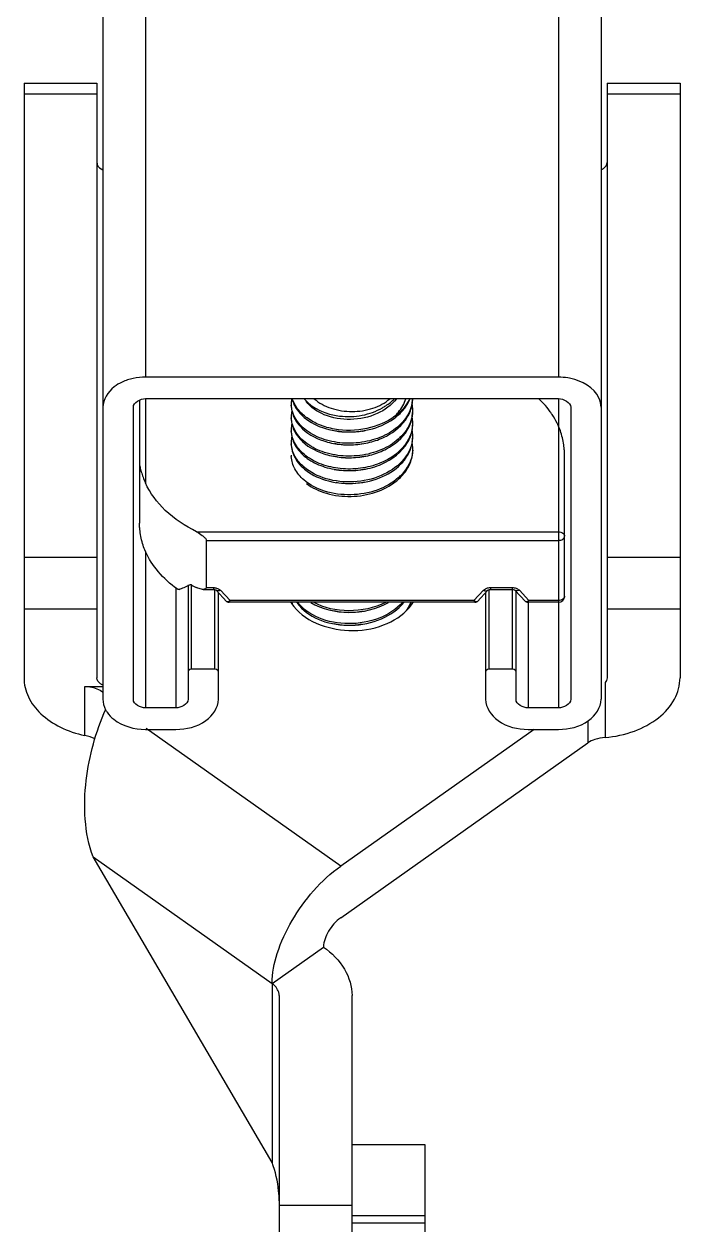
# Model space of a CAD drawing. Extents: x -427546 to -314919, y 698702 to 968782.
# Drawn here: x -410290 to -409898, y 901220 to 901937 of the extents above; entities that cross this region are included whole.
import ezdxf

# ---------------------------------------------------------------- set-up
doc = ezdxf.new("R2010")
doc.units = 0
doc.header["$LTSCALE"] = 1000
doc.header["$MEASUREMENT"] = 0
doc.layers.get('0').update_dxf_attribs({"linetype": 'CONTINUOUS'})

msp = doc.modelspace()

# ---------------------------------------------------------------- linework, layer by layer
at = {"linetype": 'CONTINUOUS'}
for p, q in [((-410217.34, 903654.22), (-410217.34, 901725.77)), ((-409970.5, 903654.22), (-409970.5, 901725.77)), ((-410242.75, 903636.25), (-410242.75, 901533.26)), ((-409945.09, 903636.25), (-409945.09, 901533.26)), ((-410289.94, 901901.56), (-410246.38, 901901.56)), ((-410289.94, 901901.56), (-410289.94, 901546.1)), ((-410246.38, 901901.56), (-410246.38, 901546.1)), ((-409941.46, 901901.56), (-409897.9, 901901.56)), ((-409941.46, 901901.56), (-409941.46, 901546.1)), ((-409897.9, 901901.56), (-409897.9, 901546.1)), ((-410289.94, 901895.18), (-410246.38, 901895.18)), ((-409941.46, 901895.18), (-409897.9, 901895.18)), ((-409970.5, 901725.77), (-410217.34, 901725.77)), ((-410224.6, 901533.26), (-410224.6, 901707.8)), ((-410220.97, 901712.19), (-410220.97, 901638.5)), ((-410217.34, 901712.94), (-409970.5, 901712.94)), ((-410217.34, 901712.94), (-410217.34, 901662.6)), ((-409970.5, 901712.94), (-409970.5, 901528.13)), ((-409963.24, 901707.8), (-409963.24, 901533.26)), ((-409966.87, 901594.87), (-409966.87, 901679.57)), ((-410186.81, 901633.37), (-409970.5, 901633.37)), ((-410181.04, 901628.23), (-409970.5, 901628.23)), ((-410181.04, 901628.23), (-410181.04, 901600)), ((-410217.34, 901621.53), (-410217.34, 901528.13)), ((-410246.38, 901617.97), (-410289.94, 901617.97)), ((-409897.9, 901617.97), (-409941.46, 901617.97)), ((-410199.19, 901599.86), (-410199.19, 901528.13)), ((-410191.93, 901601.69), (-410191.93, 901533.26)), ((-410189.76, 901551.23), (-410189.76, 901601.49)), ((-410181.04, 901600), (-410176.74, 901600)), ((-410176.74, 901600), (-410176.74, 901598.94)), ((-410011.11, 901600), (-409998.14, 901600)), ((-410011.11, 901600), (-410011.11, 901598.94)), ((-409998.14, 901600), (-409998.14, 901598.94)), ((-410182.85, 901598.94), (-410176.74, 901598.94)), ((-410175.96, 901551.23), (-410175.96, 901598.94)), ((-410175.15, 901598.48), (-410168.84, 901591.78)), ((-410173.78, 901533.26), (-410173.78, 901597.02)), ((-410172.51, 901598.4), (-410166.76, 901592.3)), ((-410021.09, 901592.3), (-410166.76, 901592.3)), ((-410021.09, 901592.3), (-410015.34, 901598.4)), ((-410019.01, 901591.78), (-410012.7, 901598.48)), ((-410014.06, 901597.02), (-410014.06, 901533.26)), ((-410011.89, 901551.23), (-410011.89, 901598.48)), ((-410011.11, 901598.94), (-409998.14, 901598.94)), ((-409998.09, 901551.23), (-409998.09, 901598.94)), ((-409996.56, 901598.48), (-409990.24, 901591.78)), ((-409995.91, 901533.26), (-409995.91, 901597.79)), ((-409993.92, 901598.4), (-409988.16, 901592.3)), ((-409970.5, 901592.3), (-409988.16, 901592.3)), ((-410246.38, 901587.16), (-410289.94, 901587.16)), ((-410168.84, 901591.77), (-410168.47, 901591.48)), ((-410168.47, 901591.48), (-410167.89, 901591.26)), ((-410167.89, 901591.26), (-410167.58, 901591.24)), ((-410020.27, 901591.24), (-410167.58, 901591.24)), ((-410020.26, 901591.24), (-410019.96, 901591.26)), ((-410019.96, 901591.26), (-410019.38, 901591.48)), ((-410019.38, 901591.48), (-410019.01, 901591.77)), ((-409990.24, 901591.77), (-409989.87, 901591.48)), ((-409989.87, 901591.48), (-409989.29, 901591.26)), ((-409989.29, 901591.26), (-409988.99, 901591.24)), ((-409970.5, 901591.24), (-409988.99, 901591.24)), ((-409988.65, 901591.24), (-409988.65, 901528.13)), ((-409897.9, 901587.16), (-409941.46, 901587.16)), ((-410191.64, 901550.46), (-410191.93, 901549.69)), ((-410190.85, 901551.02), (-410191.64, 901550.46)), ((-410189.76, 901551.23), (-410190.85, 901551.02)), ((-410175.96, 901551.23), (-410189.76, 901551.23)), ((-410174.87, 901551.02), (-410175.96, 901551.23)), ((-410174.08, 901550.46), (-410174.87, 901551.02)), ((-410173.78, 901549.69), (-410174.08, 901550.46)), ((-410013.77, 901550.46), (-410014.06, 901549.69)), ((-410012.98, 901551.02), (-410013.77, 901550.46)), ((-410011.89, 901551.23), (-410012.98, 901551.02)), ((-409998.09, 901551.23), (-410011.89, 901551.23)), ((-409997, 901551.02), (-409998.09, 901551.23)), ((-409996.21, 901550.46), (-409997, 901551.02)), ((-409995.91, 901549.69), (-409996.21, 901550.46)), ((-409942.71, 901543.22), (-409942.71, 901510.41)), ((-410253.61, 901540.96), (-410242.75, 901540.96)), ((-410253.61, 901511.65), (-410253.61, 901540.96)), ((-410199.19, 901528.13), (-410217.34, 901528.13)), ((-409970.5, 901528.13), (-409988.65, 901528.13)), ((-410217.34, 901515.29), (-410199.19, 901515.29)), ((-410100.66, 901433.53), (-410216.99, 901515.79)), ((-409985.02, 901515.29), (-410100.66, 901433.53)), ((-409988.65, 901515.29), (-409970.5, 901515.29)), ((-409952.98, 901520.41), (-409952.98, 901507.15)), ((-410100.66, 901402.73), (-409952.98, 901507.15)), ((-410248.66, 901439.04), (-410141.73, 901363.42)), ((-410141.73, 901256.48), (-410248.66, 901439.04)), ((-410141.73, 901363.42), (-410110.92, 901385.2)), ((-410141.73, 901363.42), (-410141.73, 901256.48)), ((-410137.47, 901356.16), (-410137.47, 900976.78)), ((-410093.91, 901183.41), (-410093.91, 901356.16)), ((-410093.91, 901267.18), (-410050.35, 901267.18)), ((-410050.35, 901267.18), (-410050.35, 900940.48)), ((-410137.47, 901230.99), (-410093.91, 901230.99)), ((-410093.91, 901224.65), (-410050.35, 901224.65)), ((-410050.35, 901220.16), (-410093.91, 901220.16))]:
    msp.add_line(p, q, dxfattribs=at)
for centre, radius, start, end in [((-409970.49, 901690.21), 35.56, 80.87064, 90.01889), ((-409970.28, 901691.64), 34.11, 78.03233, 80.84172), ((-410113.59, 901710.04), 16.63, 169.93471, 179.96451), ((-410113.79, 901710.05), 16.44, 180.00246, 183.32024), ((-410113.54, 901709.1), 16.69, 180.05196, 191.66031), ((-410078.74, 901713.16), 21.14, 339.13897, 349.33859), ((-410078.25, 901714), 20.64, 346.69257, 347.14051), ((-410078.17, 901713.99), 20.55, 347.13961, 348.91447), ((-410077.85, 901713.93), 20.22, 348.90295, 357.19164), ((-410077.93, 901712.98), 20.31, 349.41251, 349.81942), ((-410077.74, 901712.95), 20.12, 349.81007, 359.97052), ((-410077.95, 901706.16), 20.32, 8.77206, 9.15287), ((-410077.7, 901706.19), 20.08, 0.02415, 8.78334), ((-410024.13, 901669.26), 60.46, 42.24936, 46.35796), ((-410113.53, 901702.34), 16.69, 168.20824, 179.94681), ((-410113.79, 901702.35), 16.44, 180.00246, 183.31903), ((-410113.53, 901701.4), 16.69, 180.05224, 191.71027), ((-410078.65, 901705.43), 21.04, 339.3218, 350.23771), ((-410077.98, 901706.25), 20.36, 348.63025, 349.8187), ((-410077.96, 901706.25), 20.34, 349.81912, 350.92992), ((-410077.92, 901705.28), 20.3, 350.31568, 352.5466), ((-410077.74, 901698.49), 20.11, 0.03082, 9.70491), ((-410077.76, 901706.22), 20.14, 350.92569, 355.66473), ((-410077.65, 901705.24), 20.03, 352.53971, 359.98374), ((-410077.61, 901706.2), 19.99, 355.67125, 356.59082), ((-410077.59, 901706.2), 19.97, 356.59093, 357.22931), ((-410077.56, 901706.2), 19.94, 357.22906, 359.99932), ((-410113.53, 901694.64), 16.69, 168.26037, 179.94743), ((-410113.79, 901694.65), 16.44, 180.00243, 183.3198), ((-410113.55, 901693.7), 16.68, 180.04961, 191.36785), ((-410095.47, 901734.69), 41.84, 280.12301, 282.92802), ((-410077.84, 901698.53), 20.22, 348.9773, 357.22898), ((-410077.75, 901690.79), 20.12, 0.03322, 10.01843), ((-410077.72, 901697.55), 20.1, 350.61145, 359.97068), ((-410077.51, 901698.5), 19.89, 357.25091, 359.99836), ((-410113.52, 901686.93), 16.71, 167.90942, 179.94325), ((-410113.79, 901686.95), 16.43, 180.00254, 183.3152), ((-410077.84, 901690.82), 20.21, 349.26917, 357.23316), ((-410077.75, 901683.09), 20.12, 0.03322, 10.00431), ((-410077.72, 901689.85), 20.1, 350.59691, 359.97058), ((-410077.5, 901690.8), 19.88, 357.25381, 359.99828), ((-410113.79, 901679.25), 16.43, 180.00254, 183.3152), ((-410077.5, 901683.1), 19.88, 357.25381, 359.99828), ((-410096.08, 901709.11), 39.34, 257.57306, 259.69726), ((-410086.38, 901688.41), 30.4, 311.82022, 317.35113), ((-410149.65, 901675.99), 84.58, 241.73536, 243.94343), ((-409970.5, 901594.87), 3.63, 270.0008, 359.99973), ((-410108.99, 901604.57), 25.31, 211.96559, 213.53527), ((-410113.79, 901593.01), 16.43, 186.21448, 188.32096), ((-410113.02, 901594.66), 17.22, 191.5191, 196.3654), ((-410108.5, 901603.73), 22.33, 214.14339, 218.90056), ((-410107.81, 901604.27), 23.21, 218.87248, 219.15308), ((-410107.54, 901604.49), 23.56, 219.15645, 220.76697), ((-410079.9, 901597.88), 22.36, 334.36723, 341.53719), ((-410079.12, 901597.61), 21.53, 341.57924, 342.7354), ((-410077.35, 901590.82), 19.73, 0.95007, 1.1978), ((-410227.25, 901534.33), 15.72, 207.68981, 214.30748)]:
    msp.add_arc(centre, radius, start, end, dxfattribs=at)
msp.add_ellipse((-410141.61, 901698.04), major_axis=(73.99, 98.94), ratio=0.292406, start_param=3.562723, end_param=3.670193, dxfattribs=at)
for points, knots in [([(-410246.38, 901854.11), (-410246.38, 901853.66), (-410246.01, 901851.68), (-410244.2, 901850.26), (-410242.79, 901849.68)], [0, 0, 0, 0, 0.22722, 1, 1, 1, 1]), ([(-409945.06, 901849.68), (-409944.53, 901849.9), (-409942.81, 901850.79), (-409941.46, 901852.72), (-409941.46, 901854.11)], [0, 0, 0, 0, 0.2888, 1, 1, 1, 1]), ([(-410231.32, 901722.81), (-410233, 901722.03), (-410238.58, 901718.85), (-410242.75, 901712.42), (-410242.75, 901707.8)], [0, 0, 0, 0, 0.286732, 1, 1, 1, 1]), ([(-409945.09, 901707.8), (-409945.09, 901709.74), (-409947.21, 901718.56), (-409956.55, 901723.6), (-409963.21, 901725.01)], [0, 0, 0, 0, 0.221136, 1, 1, 1, 1]), ([(-410058.17, 901709.25), (-410058.96, 901705.91), (-410062.48, 901699.23), (-410071.56, 901691.85), (-410083.29, 901687.21), (-410096.28, 901685.73), (-410108.98, 901687.5), (-410119.87, 901692.28), (-410127.7, 901699.62), (-410130.02, 901706.06), (-410130.2, 901709.1)], [0, 0, 0, 0, 0.111968, 0.236912, 0.374448, 0.518156, 0.658848, 0.787879, 0.900583, 1, 1, 1, 1]), ([(-410068.29, 901702.47), (-410073.18, 901698.78), (-410085.22, 901693.83), (-410101.23, 901693.55), (-410113.21, 901696.89), (-410120.76, 901700.94), (-410126.48, 901706.29), (-410128.84, 901710.7), (-410129.51, 901712.93)], [0, 0, 0, 0, 0.262112, 0.537776, 0.66937, 0.790942, 0.900704, 1, 1, 1, 1]), ([(-410128.59, 901709.54), (-410128.37, 901709.06), (-410127.38, 901707.13), (-410126.07, 901705.36), (-410124.96, 901704.15)], [0, 0, 0, 0, 0.24232, 1, 1, 1, 1]), ([(-410122.59, 901712.89), (-410117.55, 901706.84), (-410106.91, 901702.58), (-410094.59, 901702.1), (-410085.8, 901703.07), (-410079.46, 901705.33), (-410075.76, 901707.54)], [0, 0, 0, 0, 0.471992, 0.606824, 0.74197, 1, 1, 1, 1]), ([(-410067.34, 901712.93), (-410070.23, 901709.02), (-410079.04, 901702.73), (-410094.66, 901699.6), (-410110.03, 901701.97), (-410118.68, 901707.73), (-410121.33, 901711.37)], [0, 0, 0, 0, 0.241934, 0.512224, 0.776098, 1, 1, 1, 1]), ([(-410116.54, 901712.89), (-410113.65, 901710.35), (-410106.28, 901706.46), (-410093.92, 901704.6), (-410081.57, 901706.46), (-410074.2, 901710.35), (-410071.31, 901712.89)], [0, 0, 0, 0, 0.238191, 0.5, 0.761809, 1, 1, 1, 1]), ([(-410075.76, 901707.54), (-410075.07, 901707.91), (-410072.47, 901709.4), (-410070.09, 901711.29), (-410068.57, 901712.91)], [0, 0, 0, 0, 0.261206, 1, 1, 1, 1]), ([(-410068.29, 901702.47), (-410067.28, 901703.18), (-410063.65, 901706.05), (-410060.68, 901709.83), (-410059.3, 901712.93)], [0, 0, 0, 0, 0.267033, 1, 1, 1, 1]), ([(-410068.29, 901702.47), (-410067.53, 901703.23), (-410064.78, 901706.31), (-410062.67, 901710.01), (-410061.71, 901712.91)], [0, 0, 0, 0, 0.260314, 1, 1, 1, 1]), ([(-410063.75, 901705.64), (-410063.48, 901705.95), (-410062.43, 901707.18), (-410061.48, 901708.5), (-410060.86, 901709.53)], [0, 0, 0, 0, 0.254857, 1, 1, 1, 1]), ([(-409974.32, 901703.43), (-409974.69, 901703.99), (-409976.25, 901706.25), (-409977.98, 901708.38), (-409979.37, 901709.91)], [0, 0, 0, 0, 0.245927, 1, 1, 1, 1]), ([(-410058.02, 901702.24), (-410058.7, 901698.86), (-410062.03, 901692.05), (-410071, 901684.46), (-410082.74, 901679.64), (-410095.82, 901678.02), (-410108.66, 901679.7), (-410119.7, 901684.46), (-410127.66, 901691.83), (-410130.02, 901698.33), (-410130.2, 901701.4)], [0, 0, 0, 0, 0.111438, 0.235731, 0.372938, 0.516745, 0.657844, 0.787365, 0.900423, 1, 1, 1, 1]), ([(-410128.6, 901701.86), (-410128.38, 901701.38), (-410127.38, 901699.43), (-410126.07, 901697.66), (-410124.96, 901696.44)], [0, 0, 0, 0, 0.242292, 1, 1, 1, 1]), ([(-410124.96, 901704.15), (-410121.85, 901700.72), (-410113.13, 901695.25), (-410097.78, 901692.22), (-410081.72, 901694.03), (-410071.85, 901698.71), (-410067.8, 901701.88)], [0, 0, 0, 0, 0.225132, 0.482573, 0.749584, 1, 1, 1, 1]), ([(-410124.96, 901696.44), (-410121.22, 901692.33), (-410113.19, 901687.83), (-410101.47, 901685.34), (-410091.73, 901685.15), (-410082.13, 901686.82), (-410070.92, 901691.13), (-410063.77, 901697.05), (-410060.86, 901701.82)], [0, 0, 0, 0, 0.231819, 0.363306, 0.499507, 0.635491, 0.766568, 1, 1, 1, 1]), ([(-410067.8, 901701.88), (-410067.42, 901702.17), (-410066, 901703.33), (-410064.67, 901704.62), (-410063.75, 901705.64)], [0, 0, 0, 0, 0.25532, 1, 1, 1, 1]), ([(-409970.5, 901696.54), (-409970.77, 901697.13), (-409971.89, 901699.51), (-409973.22, 901701.78), (-409974.32, 901703.43)], [0, 0, 0, 0, 0.246381, 1, 1, 1, 1]), ([(-410060.87, 901687.36), (-410064.52, 901681.4), (-410074.26, 901674.52), (-410088.81, 901670.88), (-410100.8, 901670.67), (-410112.06, 901673.17), (-410121.48, 901678.12), (-410128.11, 901685.09), (-410130.04, 901690.93), (-410130.2, 901693.7)], [0, 0, 0, 0, 0.247397, 0.387799, 0.530345, 0.667239, 0.791958, 0.901708, 1, 1, 1, 1]), ([(-410128.6, 901694.15), (-410128.37, 901693.67), (-410127.38, 901691.74), (-410126.07, 901689.96), (-410124.96, 901688.74)], [0, 0, 0, 0, 0.242309, 1, 1, 1, 1]), ([(-410124.96, 901688.74), (-410121.22, 901684.63), (-410113.2, 901680.14), (-410101.47, 901677.64), (-410091.73, 901677.45), (-410082.13, 901679.12), (-410070.92, 901683.43), (-410063.76, 901689.35), (-410060.86, 901694.13)], [0, 0, 0, 0, 0.231805, 0.363293, 0.499495, 0.635484, 0.766566, 1, 1, 1, 1]), ([(-410088.12, 901693.51), (-410089.48, 901693.26), (-410094.93, 901692.57), (-410100.52, 901692.91), (-410104.53, 901693.79)], [0, 0, 0, 0, 0.253006, 1, 1, 1, 1]), ([(-410058, 901694.66), (-410058.12, 901694.03), (-410058.74, 901691.48), (-410059.84, 901689.05), (-410060.87, 901687.36)], [0, 0, 0, 0, 0.245205, 1, 1, 1, 1]), ([(-409966.87, 901679.57), (-409966.87, 901680.37), (-409967.01, 901681.93), (-409967.31, 901684.94), (-409968.15, 901689.88), (-409969.37, 901694), (-409970.5, 901696.54)], [0, 0, 0, 0, 0.138161, 0.267841, 0.521134, 1, 1, 1, 1]), ([(-410130.22, 901685.99), (-410130.22, 901683.05), (-410128.43, 901676.77), (-410124.03, 901672.11), (-410121.43, 901670.11)], [0, 0, 0, 0, 0.471695, 1, 1, 1, 1]), ([(-410122.56, 901671.99), (-410124.73, 901673.84), (-410128.39, 901678.03), (-410130.05, 901683.42), (-410130.2, 901686)], [0, 0, 0, 0, 0.52477, 1, 1, 1, 1]), ([(-410129.9, 901690.41), (-410129.35, 901687.71), (-410126.72, 901682.22), (-410119.59, 901675.9), (-410110, 901671.56), (-410098.87, 901669.57), (-410087.24, 901670.17), (-410073.29, 901674.09), (-410064.09, 901680.93), (-410060.67, 901686.74)], [0, 0, 0, 0, 0.099803, 0.212169, 0.338787, 0.476105, 0.61766, 0.756186, 1, 1, 1, 1]), ([(-410087.48, 901685.93), (-410088.89, 901685.65), (-410094.49, 901684.86), (-410100.25, 901685.17), (-410104.38, 901686.06)], [0, 0, 0, 0, 0.252727, 1, 1, 1, 1]), ([(-410060.12, 901680.03), (-410059.84, 901680.55), (-410058.85, 901682.63), (-410058.17, 901684.87), (-410057.89, 901686.56)], [0, 0, 0, 0, 0.255239, 1, 1, 1, 1]), ([(-410057.98, 901687.06), (-410058.07, 901686.58), (-410058.51, 901684.62), (-410059.24, 901682.73), (-410059.92, 901681.38)], [0, 0, 0, 0, 0.246649, 1, 1, 1, 1]), ([(-410085.74, 901678.6), (-410087.33, 901678.22), (-410093.68, 901677.09), (-410100.31, 901677.4), (-410105.01, 901678.5)], [0, 0, 0, 0, 0.252464, 1, 1, 1, 1]), ([(-410057.65, 901682.15), (-410057.77, 901679.58), (-410059.09, 901674.29), (-410062.16, 901669.83), (-410064.02, 901667.81)], [0, 0, 0, 0, 0.483641, 1, 1, 1, 1]), ([(-410059.92, 901681.38), (-410060.18, 901680.86), (-410061.33, 901678.77), (-410062.79, 901676.84), (-410064.02, 901675.51)], [0, 0, 0, 0, 0.24363, 1, 1, 1, 1]), ([(-410063.57, 901667.35), (-410061.73, 901669.44), (-410058.73, 901674.08), (-410057.62, 901679.52), (-410057.62, 901682.14)], [0, 0, 0, 0, 0.515614, 1, 1, 1, 1]), ([(-410063.57, 901675.04), (-410063.23, 901675.43), (-410061.94, 901676.99), (-410060.82, 901678.7), (-410060.12, 901680.03)], [0, 0, 0, 0, 0.256096, 1, 1, 1, 1]), ([(-410220.97, 901674.44), (-410220.97, 901674.76), (-410220.78, 901672.88), (-410220.61, 901672.19), (-410220.27, 901670.56), (-410219.86, 901669.12), (-410219.36, 901667.56), (-410218.56, 901665.37), (-410217.85, 901663.72), (-410217.34, 901662.6)], [0, 0, 0, 0, 0.078745, 0.19228, 0.31189, 0.436571, 0.566746, 0.703259, 1, 1, 1, 1]), ([(-410122.68, 901664.39), (-410124.81, 901666.23), (-410128.42, 901670.4), (-410130.05, 901675.75), (-410130.2, 901678.3)], [0, 0, 0, 0, 0.524463, 1, 1, 1, 1]), ([(-410064.02, 901675.51), (-410067.45, 901671.79), (-410076.7, 901665.82), (-410092.78, 901662.38), (-410109.02, 901664.03), (-410118.79, 901668.77), (-410122.56, 901671.99)], [0, 0, 0, 0, 0.239543, 0.50309, 0.765417, 1, 1, 1, 1]), ([(-410121.43, 901670.11), (-410117.5, 901667.08), (-410107.63, 901662.74), (-410091.51, 901661.52), (-410075.78, 901665.27), (-410066.84, 901671.32), (-410063.57, 901675.04)], [0, 0, 0, 0, 0.237667, 0.50065, 0.762696, 1, 1, 1, 1]), ([(-410066.11, 901665.75), (-410069.78, 901662.46), (-410079.04, 901657.36), (-410094.57, 901654.69), (-410109.96, 901656.69), (-410119.12, 901661.32), (-410122.68, 901664.39)], [0, 0, 0, 0, 0.244054, 0.507922, 0.767735, 1, 1, 1, 1]), ([(-410086.16, 901670.81), (-410087.55, 901670.49), (-410093.15, 901669.51), (-410098.94, 901669.65), (-410103.12, 901670.41)], [0, 0, 0, 0, 0.251553, 1, 1, 1, 1]), ([(-410067.52, 901663.6), (-410067.16, 901663.89), (-410065.76, 901665.05), (-410064.46, 901666.33), (-410063.57, 901667.35)], [0, 0, 0, 0, 0.255282, 1, 1, 1, 1]), ([(-410186.81, 901633.37), (-410193.6, 901636.69), (-410205.74, 901644.68), (-410214.59, 901656.44), (-410217.34, 901662.6)], [0, 0, 0, 0, 0.528487, 1, 1, 1, 1]), ([(-410121.14, 901662.18), (-410117.58, 901659.52), (-410108.85, 901655.52), (-410094.44, 901653.83), (-410079.92, 901656.22), (-410071.15, 901660.7), (-410067.52, 901663.6)], [0, 0, 0, 0, 0.234486, 0.493055, 0.755143, 1, 1, 1, 1]), ([(-410086.16, 901663.1), (-410087.57, 901662.78), (-410093.24, 901661.8), (-410099.11, 901661.95), (-410103.34, 901662.75)], [0, 0, 0, 0, 0.251672, 1, 1, 1, 1]), ([(-410217.34, 901621.53), (-410218.48, 901624.07), (-410219.7, 901628.19), (-410220.54, 901633.13), (-410220.84, 901636.14), (-410220.97, 901637.7), (-410220.97, 901638.5)], [0, 0, 0, 0, 0.478872, 0.732167, 0.861849, 1, 1, 1, 1]), ([(-410186.81, 901633.37), (-410185.6, 901632.78), (-410183.84, 901631.69), (-410181.91, 901629.99), (-410181.04, 901628.84), (-410181.04, 901628.23)], [0, 0, 0, 0, 0.508644, 0.771516, 1, 1, 1, 1]), ([(-409970.5, 901633.37), (-409969.61, 901633.37), (-409968.27, 901633.04), (-409967.1, 901631.87), (-409966.87, 901631.14), (-409966.87, 901630.8)], [0, 0, 0, 0, 0.552527, 0.789194, 1, 1, 1, 1]), ([(-409970.5, 901628.23), (-409969.61, 901628.23), (-409968.27, 901628.57), (-409967.1, 901629.73), (-409966.87, 901630.46), (-409966.87, 901630.8)], [0, 0, 0, 0, 0.552515, 0.789179, 1, 1, 1, 1]), ([(-410198.37, 901599.19), (-410202.52, 901602.19), (-410209.94, 901608.83), (-410215.41, 901617.21), (-410217.34, 901621.53)], [0, 0, 0, 0, 0.520159, 1, 1, 1, 1]), ([(-410189.71, 901601.49), (-410189.81, 901601.55), (-410190.18, 901601.72), (-410190.65, 901601.82), (-410190.91, 901601.69)], [0, 0, 0, 0, 0.298771, 1, 1, 1, 1]), ([(-410182.85, 901598.94), (-410183.17, 901598.94), (-410184.54, 901599.07), (-410185.86, 901599.54), (-410186.81, 901600)], [0, 0, 0, 0, 0.232638, 1, 1, 1, 1]), ([(-410181.04, 901600), (-410181.04, 901599.81), (-410181.17, 901599.43), (-410181.83, 901598.99), (-410182.44, 901598.94), (-410182.85, 901598.94)], [0, 0, 0, 0, 0.239055, 0.472377, 1, 1, 1, 1]), ([(-410176.74, 901600), (-410176.48, 901600), (-410175.45, 901599.94), (-410174.44, 901599.66), (-410173.76, 901599.32)], [0, 0, 0, 0, 0.258297, 1, 1, 1, 1]), ([(-410014.09, 901599.32), (-410013.87, 901599.43), (-410012.93, 901599.83), (-410011.89, 901600), (-410011.11, 901600)], [0, 0, 0, 0, 0.240525, 1, 1, 1, 1]), ([(-409995.91, 901599.63), (-409995.71, 901599.56), (-409994.98, 901599.27), (-409994.31, 901598.82), (-409993.92, 901598.4)], [0, 0, 0, 0, 0.265871, 1, 1, 1, 1]), ([(-410197.68, 901598.89), (-410197.73, 901598.9), (-410197.98, 901598.96), (-410198.21, 901599.08), (-410198.37, 901599.19)], [0, 0, 0, 0, 0.224258, 1, 1, 1, 1]), ([(-410176.74, 901598.94), (-410176.35, 901598.94), (-410175.8, 901598.84), (-410175.27, 901598.6), (-410175.15, 901598.48)], [0, 0, 0, 0, 0.694252, 1, 1, 1, 1]), ([(-410173.8, 901598.04), (-410173.94, 901598.03), (-410174.42, 901598.03), (-410174.91, 901598.22), (-410175.15, 901598.48)], [0, 0, 0, 0, 0.28225, 1, 1, 1, 1]), ([(-410172.51, 901598.4), (-410172.62, 901598.35), (-410173.03, 901598.17), (-410173.47, 901598.06), (-410173.8, 901598.04)], [0, 0, 0, 0, 0.268193, 1, 1, 1, 1]), ([(-410166.76, 901592.3), (-410166.95, 901592.13), (-410167.33, 901591.85), (-410168, 901591.49), (-410168.63, 901591.56), (-410168.83, 901591.77)], [0, 0, 0, 0, 0.333929, 0.607776, 1, 1, 1, 1]), ([(-410167.58, 901591.24), (-410167.43, 901591.24), (-410167.07, 901591.65), (-410166.89, 901592.03), (-410166.76, 901592.3)], [0, 0, 0, 0, 0.344146, 1, 1, 1, 1]), ([(-410019.01, 901591.77), (-410019.22, 901591.56), (-410019.85, 901591.49), (-410020.52, 901591.85), (-410020.9, 901592.13), (-410021.09, 901592.3)], [0, 0, 0, 0, 0.392224, 0.666072, 1, 1, 1, 1]), ([(-410021.09, 901592.3), (-410020.96, 901592.03), (-410020.78, 901591.65), (-410020.42, 901591.24), (-410020.27, 901591.24)], [0, 0, 0, 0, 0.655854, 1, 1, 1, 1]), ([(-410015.34, 901598.4), (-410015.23, 901598.35), (-410014.82, 901598.17), (-410014.38, 901598.06), (-410014.05, 901598.04)], [0, 0, 0, 0, 0.268193, 1, 1, 1, 1]), ([(-410014.05, 901598.04), (-410013.91, 901598.03), (-410013.43, 901598.03), (-410012.93, 901598.22), (-410012.7, 901598.48)], [0, 0, 0, 0, 0.28225, 1, 1, 1, 1]), ([(-410012.7, 901598.48), (-410012.58, 901598.6), (-410012.05, 901598.84), (-410011.5, 901598.94), (-410011.11, 901598.94)], [0, 0, 0, 0, 0.30582, 1, 1, 1, 1]), ([(-409998.14, 901598.94), (-409997.76, 901598.94), (-409997.2, 901598.84), (-409996.67, 901598.6), (-409996.56, 901598.48)], [0, 0, 0, 0, 0.694252, 1, 1, 1, 1]), ([(-409993.92, 901598.4), (-409994.09, 901598.31), (-409994.73, 901598.06), (-409995.47, 901597.97), (-409995.94, 901598.11)], [0, 0, 0, 0, 0.286288, 1, 1, 1, 1]), ([(-409988.16, 901592.3), (-409988.35, 901592.13), (-409988.73, 901591.85), (-409989.41, 901591.49), (-409990.03, 901591.56), (-409990.24, 901591.77)], [0, 0, 0, 0, 0.333929, 0.607776, 1, 1, 1, 1]), ([(-409988.99, 901591.24), (-409988.83, 901591.24), (-409988.48, 901591.65), (-409988.29, 901592.03), (-409988.16, 901592.3)], [0, 0, 0, 0, 0.344146, 1, 1, 1, 1]), ([(-409966.87, 901594.87), (-409966.87, 901594.53), (-409967.1, 901593.79), (-409968.27, 901592.63), (-409969.61, 901592.3), (-409970.5, 901592.3)], [0, 0, 0, 0, 0.210821, 0.447485, 1, 1, 1, 1]), ([(-410130.08, 901590.58), (-410123.11, 901580.07), (-410101.04, 901572.1), (-410075.52, 901576.08), (-410063.59, 901583.39), (-410059.59, 901588.15)], [0, 0, 0, 0, 0.487782, 0.759802, 1, 1, 1, 1]), ([(-410063.68, 901591.19), (-410067.41, 901586.98), (-410077.89, 901580.43), (-410095.86, 901577.42), (-410113.35, 901580.5), (-410123.16, 901587.08), (-410126.29, 901591.2)], [0, 0, 0, 0, 0.244143, 0.51353, 0.775518, 1, 1, 1, 1]), ([(-410125.38, 901589.11), (-410121.95, 901585.13), (-410111.79, 901578.98), (-410094.16, 901576.48), (-410076.41, 901580.04), (-410066.31, 901586.91), (-410062.83, 901591.22)], [0, 0, 0, 0, 0.228358, 0.491922, 0.759562, 1, 1, 1, 1]), ([(-410118.62, 901591.18), (-410111.91, 901587.08), (-410095.5, 901583.32), (-410079.2, 901587.12), (-410072.13, 901591.17)], [0, 0, 0, 0, 0.491142, 1, 1, 1, 1]), ([(-410073.93, 901591.16), (-410080.62, 901587.77), (-410095.59, 901584.57), (-410110.62, 901587.78), (-410117.01, 901591.22)], [0, 0, 0, 0, 0.508141, 1, 1, 1, 1]), ([(-410087.18, 901585.88), (-410088.71, 901585.57), (-410094.78, 901584.69), (-410101.05, 901585.11), (-410105.5, 901586.21)], [0, 0, 0, 0, 0.253335, 1, 1, 1, 1]), ([(-410058.94, 901591.21), (-410059.1, 901590.79), (-410059.8, 901589.08), (-410060.71, 901587.46), (-410061.48, 901586.31)], [0, 0, 0, 0, 0.245608, 1, 1, 1, 1]), ([(-410087.92, 901578.04), (-410089.3, 901577.79), (-410094.78, 901577.06), (-410100.41, 901577.39), (-410104.45, 901578.27)], [0, 0, 0, 0, 0.252903, 1, 1, 1, 1]), ([(-410289.94, 901546.1), (-410289.94, 901542.23), (-410287.98, 901534.06), (-410279.99, 901523.71), (-410268.1, 901515.84), (-410258.64, 901512.71), (-410253.61, 901511.65)], [0, 0, 0, 0, 0.215862, 0.450689, 0.713102, 1, 1, 1, 1]), ([(-410242.79, 901541.67), (-410243.32, 901541.88), (-410245.04, 901542.77), (-410246.38, 901544.7), (-410246.38, 901546.1)], [0, 0, 0, 0, 0.2888, 1, 1, 1, 1]), ([(-409942.71, 901510.41), (-409936.75, 901510.92), (-409925.36, 901513.32), (-409910.69, 901521.11), (-409900.49, 901532.33), (-409897.9, 901541.7), (-409897.9, 901546.1)], [0, 0, 0, 0, 0.28821, 0.553531, 0.788229, 1, 1, 1, 1]), ([(-410253.61, 901540.96), (-410252.58, 901540.96), (-410248.74, 901540.68), (-410244.9, 901539.24), (-410242.69, 901537.46)], [0, 0, 0, 0, 0.265386, 1, 1, 1, 1]), ([(-410199.19, 901515.29), (-410192.95, 901515.29), (-410181.35, 901517.67), (-410173.78, 901528.35), (-410173.78, 901533.26)], [0, 0, 0, 0, 0.559767, 1, 1, 1, 1]), ([(-410014.06, 901533.26), (-410014.06, 901528.35), (-410006.5, 901517.67), (-409994.9, 901515.29), (-409988.65, 901515.29)], [0, 0, 0, 0, 0.440233, 1, 1, 1, 1]), ([(-409970.5, 901515.29), (-409964.26, 901515.29), (-409952.66, 901517.67), (-409945.09, 901528.35), (-409945.09, 901533.26)], [0, 0, 0, 0, 0.559767, 1, 1, 1, 1]), ([(-410248.66, 901439.04), (-410253.89, 901453.43), (-410255.25, 901484.7), (-410247.02, 901513.86), (-410241.05, 901527.29)], [0, 0, 0, 0, 0.510211, 1, 1, 1, 1]), ([(-410240.24, 901525.47), (-410239.16, 901523.88), (-410233.11, 901517.67), (-410223.97, 901515.29), (-410217.34, 901515.29)], [0, 0, 0, 0, 0.224309, 1, 1, 1, 1]), ([(-410141.73, 901363.42), (-410141.73, 901369.49), (-410138.97, 901382.72), (-410127.15, 901407.91), (-410112.53, 901425.13), (-410100.66, 901433.53)], [0, 0, 0, 0, 0.218267, 0.476674, 1, 1, 1, 1]), ([(-410100.66, 901402.73), (-410103.63, 901400.63), (-410108.19, 901395.23), (-410110.92, 901388.49), (-410110.92, 901385.2)], [0, 0, 0, 0, 0.525314, 1, 1, 1, 1]), ([(-410110.92, 901385.2), (-410105.93, 901381.67), (-410097.43, 901373.28), (-410093.91, 901361.6), (-410093.91, 901356.16)], [0, 0, 0, 0, 0.528923, 1, 1, 1, 1]), ([(-410137.47, 901356.16), (-410137.47, 901356.84), (-410137.87, 901359.72), (-410139.93, 901362.15), (-410141.73, 901363.42)], [0, 0, 0, 0, 0.234763, 1, 1, 1, 1]), ([(-410137.47, 901233.46), (-410137.47, 901235.44), (-410137.84, 901243.27), (-410139.67, 901251.01), (-410141.73, 901256.48)], [0, 0, 0, 0, 0.253333, 1, 1, 1, 1])]:
    msp.add_open_spline(points, degree=3, knots=knots, dxfattribs=at)
for points in [[(-410224.64, 901725.01), (-410226.93, 901724.53), (-410229.19, 901723.8), (-410231.32, 901722.81)], [(-410217.34, 901725.77), (-410219.79, 901725.77), (-410222.25, 901725.52), (-410224.64, 901725.01)], [(-410224.6, 901707.8), (-410224.6, 901710.77), (-410220.31, 901712.94), (-410217.34, 901712.94)], [(-410129.77, 901712.93), (-410129.49, 901711.77), (-410129.09, 901710.63), (-410128.59, 901709.54)], [(-410060.86, 901709.53), (-410060.2, 901710.61), (-410059.62, 901711.74), (-410059.15, 901712.91)], [(-409970.5, 901712.94), (-409967.54, 901712.94), (-409963.24, 901710.77), (-409963.24, 901707.8)], [(-410129.88, 901705.73), (-410129.61, 901704.4), (-410129.17, 901703.09), (-410128.6, 901701.86)], [(-410060.86, 901701.82), (-410060.12, 901703.03), (-410059.49, 901704.31), (-410058.99, 901705.63)], [(-410129.88, 901698.01), (-410129.6, 901696.69), (-410129.16, 901695.38), (-410128.6, 901694.15)], [(-410060.86, 901694.13), (-410060.11, 901695.36), (-410059.47, 901696.65), (-410058.96, 901698)], [(-410058.95, 901690.32), (-410058.48, 901691.6), (-410058.12, 901692.92), (-410057.89, 901694.27)], [(-410060.67, 901686.74), (-410060, 901687.88), (-410059.42, 901689.08), (-410058.95, 901690.32)], [(-409998.14, 901600), (-409997.39, 901600), (-409996.62, 901599.88), (-409995.91, 901599.63)], [(-410197.31, 901598.9), (-410197.43, 901598.86), (-410197.56, 901598.87), (-410197.68, 901598.89)], [(-410173.76, 901599.32), (-410173.3, 901599.08), (-410172.87, 901598.78), (-410172.51, 901598.4)], [(-410015.34, 901598.4), (-410014.98, 901598.78), (-410014.55, 901599.08), (-410014.09, 901599.32)], [(-409995.94, 901598.11), (-409996.17, 901598.17), (-409996.39, 901598.3), (-409996.56, 901598.48)], [(-410059.59, 901588.15), (-410058.79, 901589.1), (-410058.05, 901590.11), (-410057.39, 901591.17)], [(-409941.46, 901546.1), (-409941.46, 901545.05), (-409941.99, 901543.98), (-409942.71, 901543.22)], [(-410242.75, 901533.26), (-410242.75, 901531.12), (-410242.17, 901528.92), (-410241.17, 901527.02)], [(-410217.34, 901528.13), (-410220.31, 901528.13), (-410224.6, 901530.3), (-410224.6, 901533.26)], [(-410191.93, 901533.26), (-410191.93, 901530.3), (-410196.23, 901528.13), (-410199.19, 901528.13)], [(-409988.65, 901528.13), (-409991.62, 901528.13), (-409995.91, 901530.3), (-409995.91, 901533.26)], [(-409963.24, 901533.26), (-409963.24, 901530.3), (-409967.54, 901528.13), (-409970.5, 901528.13)], [(-410247.48, 901509.69), (-410249.44, 901510.57), (-410251.51, 901511.21), (-410253.61, 901511.65)], [(-409948.72, 901509.24), (-409950.23, 901508.76), (-409951.69, 901508.07), (-409952.98, 901507.15)], [(-409942.71, 901510.41), (-409944.75, 901510.24), (-409946.78, 901509.86), (-409948.72, 901509.24)]]:
    msp.add_open_spline(points, degree=3, dxfattribs=at)

doc.saveas('drawing.dxf')
